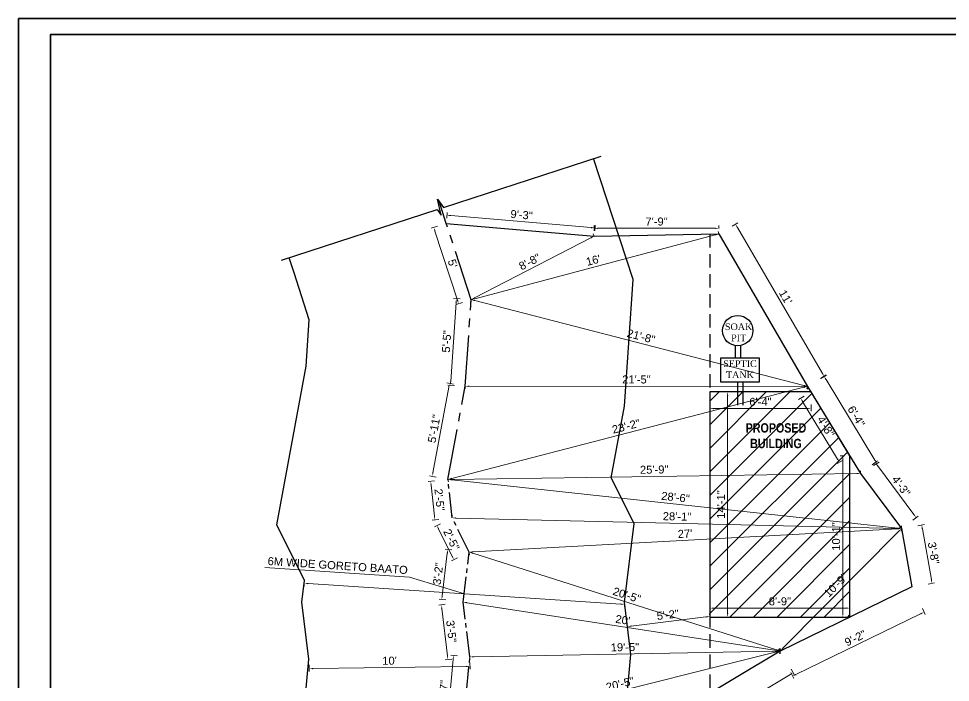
# Model space of a CAD drawing. Header units: inches. Extents: x 367408 to 392173, y -57467 to -41521.
# Drawn here: x 387885 to 388583, y -56287 to -55789 of the extents above; entities that cross this region are included whole.
import ezdxf

# ---------------------------------------------------------------- set-up
doc = ezdxf.new("R2010")
doc.units = ezdxf.units.IN
doc.header["$LTSCALE"] = 2
doc.header["$MEASUREMENT"] = 0
doc.header["$PDMODE"] = 34
doc.linetypes.add('CENTER2', pattern=[28.575, 19.05, -3.175, 3.175, -3.175])
doc.linetypes.add('HIDDEN', pattern=[0.375, 0.25, -0.125])
doc.layers.get('0').update_dxf_attribs({"linetype": 'CONTINUOUS'})
doc.layers.get('DEFPOINTS').update_dxf_attribs({"color": 141, "linetype": 'CONTINUOUS'})
for name, color, linetype, lineweight in [('door', 20, 'CONTINUOUS', 35), ('steps', 253, 'CONTINUOUS', 20), ('WALL - A', 1, 'CONTINUOUS', 40)]:
    doc.layers.add(name, color=color, linetype=linetype, lineweight=lineweight)
doc.layers.add('Normal Wall', color=7, linetype='CONTINUOUS', lineweight=35, true_color=0xffaf89)
doc.styles.add('Lettring Text', font='arial.ttf')
doc.styles.get("Standard").update_dxf_attribs({"font": 'ARIALN.TTF'})
doc.dimstyles.new('Copy of Standard', dxfattribs={"dimtxt": 6, "dimasz": 2.875, "dimexe": 2, "dimexo": 4, "dimgap": 2, "dimtad": 1, "dimdec": 0, "dimrnd": 1, "dimzin": 0, "dimdsep": 46, "dimlunit": 4, "dimtxsty": 'Lettring Text', "dimcen": 0.1, "dimclrd": 7, "dimclre": 7, "dimclrt": 7, "dimazin": 0, "dimtfac": 0.645, "dimtdec": 0, "dimtmove": 1, "dimatfit": 0, "dimfxl": 3, "dimfxlon": 1, "dimtfillclr": 256, "dimtolj": 1, "dimtzin": 0, "dimlwd": -1, "dimlwe": -1, "dimarcsym": 2})

# ---------------------------------------------------------------- blocks, each defined once
blk = doc.blocks.new('*D737')
at = {"layer": 'DEFPOINTS', "color": 0, "ltscale": 0.5, "transparency": 16777216}
for p in [(388205.13, -55942.78), (388316.55, -55946.19), (388316.02, -55952.31)]:
    blk.add_point(p, dxfattribs=at)
at = {"layer": 'steps', "color": 7, "ltscale": 0.5, "transparency": 16777216}
for p, q in [((388205.47, -55938.79), (388205.83, -55934.66)), ((388208.52, -55936.9), (388313.68, -55945.94)), ((388316.36, -55948.33), (388316.72, -55944.2))]:
    blk.add_line(p, q, dxfattribs=at)
for points in [[(388208.56, -55936.42), (388208.48, -55937.38), (388205.65, -55936.65)], [(388313.72, -55945.47), (388313.64, -55946.42), (388316.55, -55946.19)]]:
    blk.add_solid(points, dxfattribs=at)
at = {"layer": 'steps', "color": 7, "ltscale": 0.5, "transparency": 16777216, "insert": (388261.54, -55936.37), "char_height": 6, "attachment_point": 5, "rotation": 355.08369, "style": 'Lettring Text'}
blk.add_mtext('\\A1;9\'-3"', dxfattribs=at)
blk = doc.blocks.new('*D738')
at = {"layer": 'DEFPOINTS', "color": 0, "ltscale": 0.5, "transparency": 16777216}
for p in [(388409.34, -55946.47), (388409.34, -55950.71), (388316.02, -55952.31)]:
    blk.add_point(p, dxfattribs=at)
at = {"layer": 'steps', "color": 7, "ltscale": 0.5, "transparency": 16777216}
for p, q in [((388316.02, -55948.31), (388316.02, -55944.47)), ((388318.9, -55946.47), (388406.46, -55946.47)), ((388409.34, -55946.71), (388409.34, -55944.47))]:
    blk.add_line(p, q, dxfattribs=at)
for points in [[(388318.9, -55945.99), (388318.9, -55946.95), (388316.02, -55946.47)], [(388406.46, -55945.99), (388406.46, -55946.95), (388409.34, -55946.47)]]:
    blk.add_solid(points, dxfattribs=at)
at = {"layer": 'steps', "color": 7, "ltscale": 0.5, "transparency": 16777216, "insert": (388362.68, -55941.41), "char_height": 6, "attachment_point": 5, "style": 'Lettring Text'}
blk.add_mtext('\\A1;7\'-9"', dxfattribs=at)
blk = doc.blocks.new('*D739')
at = {"layer": 'DEFPOINTS', "color": 0, "ltscale": 0.5, "transparency": 16777216}
for p in [(388409.34, -55950.71), (388488.37, -56057.65), (388475.87, -56064.93)]:
    blk.add_point(p, dxfattribs=at)
at = {"layer": 'steps', "color": 7, "ltscale": 0.5, "transparency": 16777216}
for p, q in [((388419.24, -55944.94), (388423.56, -55942.42)), ((388423.28, -55945.91), (388486.92, -56055.17)), ((388485.77, -56059.16), (388490.09, -56056.65))]:
    blk.add_line(p, q, dxfattribs=at)
for points in [[(388423.69, -55945.67), (388422.87, -55946.15), (388421.83, -55943.43)], [(388487.33, -56054.93), (388486.51, -56055.41), (388488.37, -56057.65)]]:
    blk.add_solid(points, dxfattribs=at)
at = {"layer": 'steps', "color": 7, "ltscale": 0.5, "transparency": 16777216, "insert": (388459.43, -55998.02), "char_height": 6, "attachment_point": 5, "rotation": 300.21914, "style": 'Lettring Text'}
blk.add_mtext("\\A1;11'", dxfattribs=at)
blk = doc.blocks.new('*D740')
at = {"layer": 'DEFPOINTS', "color": 0, "ltscale": 0.5, "transparency": 16777216}
for p in [(388475.87, -56064.93), (388527.87, -56122.7), (388515.56, -56130.19)]:
    blk.add_point(p, dxfattribs=at)
at = {"layer": 'steps', "color": 7, "ltscale": 0.5, "transparency": 16777216}
for p, q in [((388485.61, -56059.01), (388489.89, -56056.41)), ((388489.67, -56059.9), (388526.37, -56120.24)), ((388525.3, -56124.26), (388529.57, -56121.66))]:
    blk.add_line(p, q, dxfattribs=at)
for points in [[(388490.08, -56059.65), (388489.26, -56060.15), (388488.18, -56057.45)], [(388526.78, -56119.99), (388525.96, -56120.49), (388527.87, -56122.7)]]:
    blk.add_solid(points, dxfattribs=at)
at = {"layer": 'steps', "color": 7, "ltscale": 0.5, "transparency": 16777216, "insert": (388512.35, -56087.44), "char_height": 6, "attachment_point": 5, "rotation": 301.30939, "style": 'Lettring Text'}
blk.add_mtext('\\A1;6\'-4"', dxfattribs=at)
blk = doc.blocks.new('*D741')
at = {"layer": 'DEFPOINTS', "color": 0, "ltscale": 0.5, "transparency": 16777216}
for p in [(388515.56, -56130.19), (388557.23, -56163.39), (388546.22, -56171.56)]:
    blk.add_point(p, dxfattribs=at)
at = {"layer": 'steps', "color": 7, "ltscale": 0.5, "transparency": 16777216}
for p, q in [((388524.16, -56123.81), (388528.18, -56120.83)), ((388528.28, -56124.33), (388555.52, -56161.08)), ((388554.82, -56165.18), (388558.84, -56162.2))]:
    blk.add_line(p, q, dxfattribs=at)
for points in [[(388528.67, -56124.05), (388527.9, -56124.62), (388526.57, -56122.02)], [(388555.91, -56160.8), (388555.14, -56161.37), (388557.23, -56163.39)]]:
    blk.add_solid(points, dxfattribs=at)
at = {"layer": 'steps', "color": 7, "ltscale": 0.5, "transparency": 16777216, "insert": (388545.97, -56139.69), "char_height": 6, "attachment_point": 5, "rotation": 306.54442, "style": 'Lettring Text'}
blk.add_mtext('\\A1;4\'-3"', dxfattribs=at)
blk = doc.blocks.new('*D742')
at = {"layer": 'DEFPOINTS', "color": 0, "ltscale": 0.5, "transparency": 16777216}
for p in [(388546.22, -56171.56), (388553.94, -56215.3), (388569.1, -56212.63)]:
    blk.add_point(p, dxfattribs=at)
at = {"layer": 'steps', "color": 7, "ltscale": 0.5, "transparency": 16777216}
for p, q in [((388558.42, -56169.4), (388563.35, -56168.53)), ((388561.88, -56171.71), (388568.6, -56209.79)), ((388566.14, -56213.15), (388571.07, -56212.28))]:
    blk.add_line(p, q, dxfattribs=at)
for points in [[(388562.35, -56171.63), (388561.4, -56171.79), (388561.38, -56168.88)], [(388569.07, -56209.71), (388568.13, -56209.88), (388569.1, -56212.63)]]:
    blk.add_solid(points, dxfattribs=at)
at = {"layer": 'steps', "color": 7, "ltscale": 0.5, "transparency": 16777216, "insert": (388570.23, -56189.87), "char_height": 6, "attachment_point": 5, "rotation": 280.01239, "style": 'Lettring Text'}
blk.add_mtext('\\A1;3\'-8"', dxfattribs=at)
blk = doc.blocks.new('*D743')
at = {"layer": 'DEFPOINTS', "color": 0, "ltscale": 0.5, "transparency": 16777216}
for p in [(388553.94, -56215.3), (388455.38, -56263.36), (388464.59, -56282.25)]:
    blk.add_point(p, dxfattribs=at)
at = {"layer": 'steps', "color": 7, "ltscale": 0.5, "transparency": 16777216}
for p, q in [((388560.57, -56235.45), (388467.17, -56280.99)), ((388561.84, -56231.49), (388564.03, -56235.99)), ((388463.28, -56279.55), (388465.47, -56284.04))]:
    blk.add_line(p, q, dxfattribs=at)
for points in [[(388560.36, -56235.02), (388560.78, -56235.88), (388563.15, -56234.19)], [(388466.96, -56280.56), (388467.38, -56281.42), (388464.59, -56282.25)]]:
    blk.add_solid(points, dxfattribs=at)
at = {"layer": 'steps', "color": 7, "ltscale": 0.5, "transparency": 16777216, "insert": (388511.65, -56253.67), "char_height": 6, "attachment_point": 5, "rotation": 25.99193, "style": 'Lettring Text'}
blk.add_mtext('\\A1;9\'-2"', dxfattribs=at)
blk = doc.blocks.new('*D744')
at = {"layer": 'DEFPOINTS', "color": 0, "ltscale": 0.5, "transparency": 16777216}
for p in [(388455.38, -56263.36), (388371.4, -56313.54), (388381.12, -56329.8)]:
    blk.add_point(p, dxfattribs=at)
at = {"layer": 'steps', "color": 7, "ltscale": 0.5, "transparency": 16777216}
for p, q in [((388463.56, -56277.04), (388466.12, -56281.33)), ((388462.63, -56281.09), (388383.59, -56328.32)), ((388379.58, -56327.22), (388382.15, -56331.51))]:
    blk.add_line(p, q, dxfattribs=at)
for points in [[(388462.38, -56280.68), (388462.87, -56281.5), (388465.1, -56279.62)], [(388383.34, -56327.91), (388383.83, -56328.73), (388381.12, -56329.8)]]:
    blk.add_solid(points, dxfattribs=at)
at = {"layer": 'steps', "color": 7, "ltscale": 0.5, "transparency": 16777216, "insert": (388420.51, -56300.36), "char_height": 6, "attachment_point": 5, "rotation": 30.86167, "style": 'Lettring Text'}
blk.add_mtext('\\A1;8\'-2"', dxfattribs=at)
blk = doc.blocks.new('*D747')
at = {"layer": 'DEFPOINTS', "color": 0, "ltscale": 0.5, "transparency": 16777216}
for p in [(388210.54, -56266.59), (388222.8, -56267.72), (388217.74, -56322.52)]:
    blk.add_point(p, dxfattribs=at)
at = {"layer": 'steps', "color": 7, "ltscale": 0.5, "transparency": 16777216}
for p, q in [((388205.73, -56318.53), (388210.27, -56269.45)), ((388213.52, -56266.87), (388208.54, -56266.41)), ((388208.46, -56321.67), (388203.48, -56321.2))]:
    blk.add_line(p, q, dxfattribs=at)
for points in [[(388209.79, -56269.41), (388210.75, -56269.5), (388210.54, -56266.59)], [(388205.26, -56318.48), (388206.21, -56318.57), (388205.47, -56321.39)]]:
    blk.add_solid(points, dxfattribs=at)
at = {"layer": 'steps', "color": 7, "ltscale": 0.5, "transparency": 16777216, "insert": (388203.02, -56293.53), "char_height": 6, "attachment_point": 5, "rotation": 84.71805, "style": 'Lettring Text'}
blk.add_mtext('\\A1;4\'-7"', dxfattribs=at)
blk = doc.blocks.new('*D748')
at = {"layer": 'DEFPOINTS', "color": 0, "ltscale": 0.5, "transparency": 16777216}
for p in [(388201.4, -56228.66), (388217.82, -56226.67), (388222.8, -56267.72)]:
    blk.add_point(p, dxfattribs=at)
at = {"layer": 'steps', "color": 7, "ltscale": 0.5, "transparency": 16777216}
for p, q in [((388204.38, -56228.3), (388199.42, -56228.9)), ((388206.04, -56266.86), (388201.75, -56231.51)), ((388209.37, -56269.36), (388204.41, -56269.96))]:
    blk.add_line(p, q, dxfattribs=at)
for points in [[(388202.23, -56231.46), (388201.28, -56231.57), (388201.4, -56228.66)], [(388206.52, -56266.81), (388205.57, -56266.92), (388206.39, -56269.72)]]:
    blk.add_solid(points, dxfattribs=at)
at = {"layer": 'steps', "color": 7, "ltscale": 0.5, "transparency": 16777216, "insert": (388208.93, -56248.58), "char_height": 6, "attachment_point": 5, "rotation": 276.92535, "style": 'Lettring Text'}
blk.add_mtext('\\A1;3\'-5"', dxfattribs=at)
blk = doc.blocks.new('*D749')
at = {"layer": 'DEFPOINTS', "color": 0, "ltscale": 0.5, "transparency": 16777216}
for p in [(388206.25, -56187.23), (388222.34, -56189.17), (388217.82, -56226.67)]:
    blk.add_point(p, dxfattribs=at)
at = {"layer": 'steps', "color": 7, "ltscale": 0.5, "transparency": 16777216}
for p, q in [((388209.23, -56187.59), (388204.26, -56186.99)), ((388202.07, -56221.87), (388205.9, -56190.08)), ((388204.7, -56225.08), (388199.74, -56224.48))]:
    blk.add_line(p, q, dxfattribs=at)
for points in [[(388205.43, -56190.02), (388206.38, -56190.14), (388206.25, -56187.23)], [(388201.59, -56221.81), (388202.54, -56221.93), (388201.72, -56224.72)]]:
    blk.add_solid(points, dxfattribs=at)
at = {"layer": 'steps', "color": 7, "ltscale": 0.5, "transparency": 16777216, "insert": (388198.96, -56205.37), "char_height": 6, "attachment_point": 5, "rotation": 83.11748, "style": 'Lettring Text'}
blk.add_mtext('\\A1;3\'-2"', dxfattribs=at)
blk = doc.blocks.new('*D750')
at = {"layer": 'DEFPOINTS', "color": 0, "ltscale": 0.5, "transparency": 16777216}
for p in [(388209.56, -56163.56), (388198.07, -56169.3), (388222.34, -56189.17)]:
    blk.add_point(p, dxfattribs=at)
at = {"layer": 'steps', "color": 7, "ltscale": 0.5, "transparency": 16777216}
for p, q in [((388200.75, -56167.96), (388196.28, -56170.19)), ((388209.57, -56192.33), (388199.35, -56171.87)), ((388213.53, -56193.57), (388209.06, -56195.8))]:
    blk.add_line(p, q, dxfattribs=at)
for points in [[(388199.78, -56171.66), (388198.92, -56172.09), (388198.07, -56169.3)], [(388209.99, -56192.12), (388209.14, -56192.55), (388210.85, -56194.91)]]:
    blk.add_solid(points, dxfattribs=at)
at = {"layer": 'steps', "color": 7, "ltscale": 0.5, "transparency": 16777216, "insert": (388208.99, -56179.84), "char_height": 6, "attachment_point": 5, "rotation": 296.5303, "style": 'Lettring Text'}
blk.add_mtext('\\A1;2\'-5"', dxfattribs=at)
blk = doc.blocks.new('*D751')
at = {"layer": 'DEFPOINTS', "color": 0, "ltscale": 0.5, "transparency": 16777216}
for p in [(388193.43, -56136.09), (388206.39, -56134.67), (388209.56, -56163.56)]:
    blk.add_point(p, dxfattribs=at)
at = {"layer": 'steps', "color": 7, "ltscale": 0.5, "transparency": 16777216}
for p, q in [((388196.41, -56135.77), (388191.44, -56136.31)), ((388196.28, -56162.12), (388193.74, -56138.95)), ((388199.57, -56164.66), (388194.6, -56165.2))]:
    blk.add_line(p, q, dxfattribs=at)
for points in [[(388194.22, -56138.9), (388193.27, -56139), (388193.43, -56136.09)], [(388196.76, -56162.07), (388195.8, -56162.18), (388196.59, -56164.98)]]:
    blk.add_solid(points, dxfattribs=at)
at = {"layer": 'steps', "color": 7, "ltscale": 0.5, "transparency": 16777216, "insert": (388200.04, -56149.99), "char_height": 6, "attachment_point": 5, "rotation": 276.24963, "style": 'Lettring Text'}
blk.add_mtext('\\A1;2\'-5"', dxfattribs=at)
blk = doc.blocks.new('*D752')
at = {"layer": 'DEFPOINTS', "color": 0, "ltscale": 0.5, "transparency": 16777216}
for p in [(388207.49, -56062.65), (388219.32, -56064.84), (388206.39, -56134.67)]:
    blk.add_point(p, dxfattribs=at)
at = {"layer": 'steps', "color": 7, "ltscale": 0.5, "transparency": 16777216}
for p, q in [((388210.44, -56063.2), (388205.52, -56062.29)), ((388195.08, -56129.66), (388206.97, -56065.48)), ((388197.51, -56133.03), (388192.59, -56132.12))]:
    blk.add_line(p, q, dxfattribs=at)
for points in [[(388206.5, -56065.39), (388207.44, -56065.57), (388207.49, -56062.65)], [(388194.61, -56129.57), (388195.56, -56129.74), (388194.56, -56132.48)]]:
    blk.add_solid(points, dxfattribs=at)
at = {"layer": 'steps', "color": 7, "ltscale": 0.5, "transparency": 16777216, "insert": (388196.05, -56096.65), "char_height": 6, "attachment_point": 5, "rotation": 79.51136, "style": 'Lettring Text'}
blk.add_mtext('\\A1;5\'-11"', dxfattribs=at)
blk = doc.blocks.new('*D753')
at = {"layer": 'DEFPOINTS', "color": 0, "ltscale": 0.5, "transparency": 16777216}
for p in [(388212.65, -55999.19), (388223.75, -55999.95), (388219.32, -56064.84)]:
    blk.add_point(p, dxfattribs=at)
at = {"layer": 'steps', "color": 7, "ltscale": 0.5, "transparency": 16777216}
for p, q in [((388215.64, -55999.39), (388210.65, -55999.05)), ((388208.41, -56061.22), (388212.45, -56002.06)), ((388211.21, -56064.29), (388206.22, -56063.95))]:
    blk.add_line(p, q, dxfattribs=at)
for points in [[(388211.97, -56002.02), (388212.93, -56002.09), (388212.65, -55999.19)], [(388207.93, -56061.18), (388208.89, -56061.25), (388208.21, -56064.08)]]:
    blk.add_solid(points, dxfattribs=at)
at = {"layer": 'steps', "color": 7, "ltscale": 0.5, "transparency": 16777216, "insert": (388205.39, -56031.29), "char_height": 6, "attachment_point": 5, "rotation": 86.0932, "style": 'Lettring Text'}
blk.add_mtext('\\A1;5\'-5"', dxfattribs=at)
blk = doc.blocks.new('*D754')
at = {"layer": 'DEFPOINTS', "color": 0, "ltscale": 0.5, "transparency": 16777216}
for p in [(388205.13, -55942.78), (388195.75, -55945.83), (388223.75, -55999.95)]:
    blk.add_point(p, dxfattribs=at)
at = {"layer": 'steps', "color": 7, "ltscale": 0.5, "transparency": 16777216}
for p, q in [((388198.61, -55944.9), (388193.85, -55946.45)), ((388213.49, -56000.27), (388196.64, -55948.56)), ((388217.23, -56002.07), (388212.48, -56003.62))]:
    blk.add_line(p, q, dxfattribs=at)
for points in [[(388197.1, -55948.42), (388196.19, -55948.71), (388195.75, -55945.83)], [(388213.94, -56000.12), (388213.03, -56000.42), (388214.38, -56003)]]:
    blk.add_solid(points, dxfattribs=at)
at = {"layer": 'steps', "color": 7, "ltscale": 0.5, "transparency": 16777216, "insert": (388209.87, -55972.85), "char_height": 6, "attachment_point": 5, "rotation": 288.04507, "style": 'Lettring Text'}
blk.add_mtext("\\A1;5'", dxfattribs=at)
blk = doc.blocks.new('*D755')
at = {"layer": 'DEFPOINTS', "color": 0, "ltscale": 0.5, "transparency": 16777216}
for p in [(388316.02, -55952.31), (388316.02, -55952.31), (388223.75, -55999.95)]:
    blk.add_point(p, dxfattribs=at)
at = {"layer": 'steps', "color": 7, "ltscale": 0.5, "transparency": 16777216}
for p, q in [((388316.02, -55952.31), (388315.1, -55950.54)), ((388226.31, -55998.63), (388313.47, -55953.63)), ((388223.75, -55999.95), (388222.84, -55998.17))]:
    blk.add_line(p, q, dxfattribs=at)
for points in [[(388313.25, -55953.21), (388313.69, -55954.06), (388316.02, -55952.31)], [(388226.09, -55998.2), (388226.53, -55999.05), (388223.75, -55999.95)]]:
    blk.add_solid(points, dxfattribs=at)
at = {"layer": 'steps', "color": 7, "ltscale": 0.5, "transparency": 16777216, "insert": (388267.56, -55971.63), "char_height": 6, "attachment_point": 5, "rotation": 27.30461, "style": 'Lettring Text'}
blk.add_mtext('\\A1;8\'-8"', dxfattribs=at)
blk = doc.blocks.new('*D756')
at = {"layer": 'DEFPOINTS', "color": 0, "ltscale": 0.5, "transparency": 16777216}
for p in [(388409.34, -55950.71), (388409.34, -55950.71), (388223.75, -55999.95)]:
    blk.add_point(p, dxfattribs=at)
at = {"layer": 'steps', "color": 7, "ltscale": 0.5, "transparency": 16777216}
for p, q in [((388409.34, -55950.71), (388408.82, -55948.77)), ((388226.53, -55999.21), (388406.56, -55951.44)), ((388223.75, -55999.95), (388223.24, -55998.01))]:
    blk.add_line(p, q, dxfattribs=at)
for points in [[(388406.43, -55950.98), (388406.68, -55951.91), (388409.34, -55950.71)], [(388226.41, -55998.75), (388226.65, -55999.67), (388223.75, -55999.95)]]:
    blk.add_solid(points, dxfattribs=at)
at = {"layer": 'steps', "color": 7, "ltscale": 0.5, "transparency": 16777216, "insert": (388315.25, -55970.43), "char_height": 6, "attachment_point": 5, "rotation": 14.86005, "style": 'Lettring Text'}
blk.add_mtext("\\A1;16'", dxfattribs=at)
blk = doc.blocks.new('*D757')
at = {"layer": 'DEFPOINTS', "color": 0, "ltscale": 0.5, "transparency": 16777216}
for p in [(388223.75, -55999.95), (388475.87, -56064.93), (388475.87, -56064.93)]:
    blk.add_point(p, dxfattribs=at)
at = {"layer": 'steps', "color": 7, "ltscale": 0.5, "transparency": 16777216}
for p, q in [((388223.75, -55999.95), (388223.25, -56001.88)), ((388226.54, -56000.66), (388473.09, -56064.22)), ((388475.87, -56064.93), (388475.37, -56066.87))]:
    blk.add_line(p, q, dxfattribs=at)
for points in [[(388226.66, -56000.2), (388226.42, -56001.13), (388223.75, -55999.95)], [(388473.2, -56063.75), (388472.97, -56064.68), (388475.87, -56064.93)]]:
    blk.add_solid(points, dxfattribs=at)
at = {"layer": 'steps', "color": 7, "ltscale": 0.5, "transparency": 16777216, "insert": (388351.08, -56027.54), "char_height": 6, "attachment_point": 5, "rotation": 345.54569, "style": 'Lettring Text'}
blk.add_mtext('\\A1;21\'-8"', dxfattribs=at)
blk = doc.blocks.new('*D758')
at = {"layer": 'DEFPOINTS', "color": 0, "ltscale": 0.5, "transparency": 16777216}
for p in [(388219.32, -56064.84), (388219.32, -56064.84), (388475.87, -56064.93)]:
    blk.add_point(p, dxfattribs=at)
at = {"layer": 'steps', "color": 7, "ltscale": 0.5, "transparency": 16777216}
for p, q in [((388219.32, -56064.84), (388219.32, -56066.84)), ((388472.99, -56064.93), (388222.2, -56064.84)), ((388475.87, -56064.93), (388475.87, -56066.93))]:
    blk.add_line(p, q, dxfattribs=at)
for points in [[(388222.2, -56064.36), (388222.2, -56065.32), (388219.32, -56064.84)], [(388472.99, -56064.45), (388472.99, -56065.41), (388475.87, -56064.93)]]:
    blk.add_solid(points, dxfattribs=at)
at = {"layer": 'steps', "color": 7, "ltscale": 0.5, "transparency": 16777216, "insert": (388347.6, -56059.82), "char_height": 6, "attachment_point": 5, "rotation": 359.97955, "style": 'Lettring Text'}
blk.add_mtext('\\A1;21\'-5"', dxfattribs=at)
blk = doc.blocks.new('*D759')
at = {"layer": 'DEFPOINTS', "color": 0, "ltscale": 0.5, "transparency": 16777216}
for p in [(388475.87, -56064.93), (388475.87, -56064.93), (388206.39, -56134.67)]:
    blk.add_point(p, dxfattribs=at)
at = {"layer": 'steps', "color": 7, "ltscale": 0.5, "transparency": 16777216}
for p, q in [((388209.18, -56133.95), (388473.09, -56065.65)), ((388475.87, -56064.93), (388476.37, -56066.87)), ((388206.39, -56134.67), (388206.89, -56136.61))]:
    blk.add_line(p, q, dxfattribs=at)
for points in [[(388472.97, -56065.19), (388473.21, -56066.12), (388475.87, -56064.93)], [(388209.06, -56133.49), (388209.3, -56134.42), (388206.39, -56134.67)]]:
    blk.add_solid(points, dxfattribs=at)
at = {"layer": 'steps', "color": 7, "ltscale": 0.5, "transparency": 16777216, "insert": (388339.86, -56094.9), "char_height": 6, "attachment_point": 5, "rotation": 14.50968, "style": 'Lettring Text'}
blk.add_mtext('\\A1;23\'-2"', dxfattribs=at)
blk = doc.blocks.new('*D760')
at = {"layer": 'DEFPOINTS', "color": 0, "ltscale": 0.5, "transparency": 16777216}
for p in [(388515.56, -56130.19), (388206.39, -56134.67), (388206.39, -56134.67)]:
    blk.add_point(p, dxfattribs=at)
at = {"layer": 'steps', "color": 7, "ltscale": 0.5, "transparency": 16777216}
for p, q in [((388206.39, -56134.67), (388206.36, -56132.67)), ((388512.68, -56130.23), (388209.27, -56134.63)), ((388515.56, -56130.19), (388515.53, -56128.19))]:
    blk.add_line(p, q, dxfattribs=at)
for points in [[(388512.68, -56129.75), (388512.69, -56130.71), (388515.56, -56130.19)], [(388209.26, -56134.15), (388209.27, -56135.11), (388206.39, -56134.67)]]:
    blk.add_solid(points, dxfattribs=at)
at = {"layer": 'steps', "color": 7, "ltscale": 0.5, "transparency": 16777216, "insert": (388360.9, -56127.37), "char_height": 6, "attachment_point": 5, "rotation": 0.83177, "style": 'Lettring Text'}
blk.add_mtext('\\A1;25\'-9"', dxfattribs=at)
blk = doc.blocks.new('*D761')
at = {"layer": 'DEFPOINTS', "color": 0, "ltscale": 0.5, "transparency": 16777216}
for p in [(388206.39, -56134.67), (388206.39, -56134.67), (388546.22, -56171.56)]:
    blk.add_point(p, dxfattribs=at)
at = {"layer": 'steps', "color": 7, "ltscale": 0.5, "transparency": 16777216}
for p, q in [((388206.39, -56134.67), (388206.61, -56132.69)), ((388543.36, -56171.25), (388209.25, -56134.98)), ((388546.22, -56171.56), (388546, -56173.54))]:
    blk.add_line(p, q, dxfattribs=at)
for points in [[(388209.3, -56134.51), (388209.2, -56135.46), (388206.39, -56134.67)], [(388543.41, -56170.77), (388543.31, -56171.72), (388546.22, -56171.56)]]:
    blk.add_solid(points, dxfattribs=at)
at = {"layer": 'steps', "color": 7, "ltscale": 0.5, "transparency": 16777216, "insert": (388376.85, -56148.08), "char_height": 6, "attachment_point": 5, "rotation": 353.80589, "style": 'Lettring Text'}
blk.add_mtext('\\A1;28\'-6"', dxfattribs=at)
blk = doc.blocks.new('*D762')
at = {"layer": 'DEFPOINTS', "color": 0, "ltscale": 0.5, "transparency": 16777216}
for p in [(388209.56, -56163.56), (388546.22, -56171.56), (388546.22, -56171.56)]:
    blk.add_point(p, dxfattribs=at)
at = {"layer": 'steps', "color": 7, "ltscale": 0.5, "transparency": 16777216}
for p, q in [((388209.56, -56163.56), (388209.6, -56161.56)), ((388212.43, -56163.63), (388543.34, -56171.49)), ((388546.22, -56171.56), (388546.27, -56169.56))]:
    blk.add_line(p, q, dxfattribs=at)
for points in [[(388212.44, -56163.15), (388212.42, -56164.11), (388209.56, -56163.56)], [(388543.36, -56171.01), (388543.33, -56171.97), (388546.22, -56171.56)]]:
    blk.add_solid(points, dxfattribs=at)
at = {"layer": 'steps', "color": 7, "ltscale": 0.5, "transparency": 16777216, "insert": (388378.01, -56162.5), "char_height": 6, "attachment_point": 5, "rotation": 358.63986, "style": 'Lettring Text'}
blk.add_mtext('\\A1;28\'-1"', dxfattribs=at)
blk = doc.blocks.new('*D763')
at = {"layer": 'DEFPOINTS', "color": 0, "ltscale": 0.5, "transparency": 16777216}
for p in [(388546.22, -56171.56), (388222.34, -56189.17), (388222.34, -56189.17)]:
    blk.add_point(p, dxfattribs=at)
at = {"layer": 'steps', "color": 7, "ltscale": 0.5, "transparency": 16777216}
for p, q in [((388543.35, -56171.71), (388225.21, -56189.01)), ((388546.22, -56171.56), (388546.33, -56173.55)), ((388222.34, -56189.17), (388222.45, -56191.17))]:
    blk.add_line(p, q, dxfattribs=at)
for points in [[(388543.32, -56171.23), (388543.37, -56172.19), (388546.22, -56171.56)], [(388225.19, -56188.54), (388225.24, -56189.49), (388222.34, -56189.17)]]:
    blk.add_solid(points, dxfattribs=at)
at = {"layer": 'steps', "color": 7, "ltscale": 0.5, "transparency": 16777216, "insert": (388384.01, -56175.36), "char_height": 6, "attachment_point": 5, "rotation": 3.11309, "style": 'Lettring Text'}
blk.add_mtext("\\A1;27'", dxfattribs=at)
blk = doc.blocks.new('*D764')
at = {"layer": 'DEFPOINTS', "color": 0, "ltscale": 0.5, "transparency": 16777216}
for p in [(388222.34, -56189.17), (388222.34, -56189.17), (388455.38, -56263.36)]:
    blk.add_point(p, dxfattribs=at)
at = {"layer": 'steps', "color": 7, "ltscale": 0.5, "transparency": 16777216}
for p, q in [((388222.34, -56189.17), (388221.73, -56191.08)), ((388452.64, -56262.48), (388225.08, -56190.04)), ((388455.38, -56263.36), (388454.77, -56265.26))]:
    blk.add_line(p, q, dxfattribs=at)
for points in [[(388225.23, -56189.59), (388224.94, -56190.5), (388222.34, -56189.17)], [(388452.79, -56262.03), (388452.5, -56262.94), (388455.38, -56263.36)]]:
    blk.add_solid(points, dxfattribs=at)
at = {"layer": 'steps', "color": 7, "ltscale": 0.5, "transparency": 16777216, "insert": (388340.4, -56221.44), "char_height": 6, "attachment_point": 5, "rotation": 342.34156, "style": 'Lettring Text'}
blk.add_mtext('\\A1;20\'-5"', dxfattribs=at)
blk = doc.blocks.new('*D765')
at = {"layer": 'DEFPOINTS', "color": 0, "ltscale": 0.5, "transparency": 16777216}
for p in [(388217.82, -56226.67), (388455.38, -56263.36), (388455.38, -56263.36)]:
    blk.add_point(p, dxfattribs=at)
at = {"layer": 'steps', "color": 7, "ltscale": 0.5, "transparency": 16777216}
for p, q in [((388217.82, -56226.67), (388218.12, -56224.69)), ((388220.66, -56227.1), (388452.54, -56262.92)), ((388455.38, -56263.36), (388455.69, -56261.38))]:
    blk.add_line(p, q, dxfattribs=at)
for points in [[(388220.73, -56226.63), (388220.58, -56227.58), (388217.82, -56226.67)], [(388452.61, -56262.44), (388452.47, -56263.39), (388455.38, -56263.36)]]:
    blk.add_solid(points, dxfattribs=at)
at = {"layer": 'steps', "color": 7, "ltscale": 0.5, "transparency": 16777216, "insert": (388337.37, -56240.01), "char_height": 6, "attachment_point": 5, "rotation": 351.22033, "style": 'Lettring Text'}
blk.add_mtext("\\A1;20'", dxfattribs=at)
blk = doc.blocks.new('*D766')
at = {"layer": 'DEFPOINTS', "color": 0, "ltscale": 0.5, "transparency": 16777216}
for p in [(388455.38, -56263.36), (388222.8, -56267.72), (388222.8, -56267.72)]:
    blk.add_point(p, dxfattribs=at)
at = {"layer": 'steps', "color": 7, "ltscale": 0.5, "transparency": 16777216}
for p, q in [((388452.51, -56263.41), (388225.68, -56267.67)), ((388455.38, -56263.36), (388455.42, -56265.36)), ((388222.8, -56267.72), (388222.84, -56269.72))]:
    blk.add_line(p, q, dxfattribs=at)
for points in [[(388452.5, -56262.93), (388452.51, -56263.89), (388455.38, -56263.36)], [(388225.67, -56267.19), (388225.69, -56268.15), (388222.8, -56267.72)]]:
    blk.add_solid(points, dxfattribs=at)
at = {"layer": 'steps', "color": 7, "ltscale": 0.5, "transparency": 16777216, "insert": (388339, -56260.48), "char_height": 6, "attachment_point": 5, "rotation": 1.07601, "style": 'Lettring Text'}
blk.add_mtext('\\A1;19\'-5"', dxfattribs=at)
blk = doc.blocks.new('*D767')
at = {"layer": 'DEFPOINTS', "color": 0, "ltscale": 0.5, "transparency": 16777216}
for p in [(388455.38, -56263.36), (388455.38, -56263.36), (388217.74, -56322.52)]:
    blk.add_point(p, dxfattribs=at)
at = {"layer": 'steps', "color": 7, "ltscale": 0.5, "transparency": 16777216}
for p, q in [((388220.53, -56321.83), (388452.59, -56264.05)), ((388455.38, -56263.36), (388454.9, -56261.42)), ((388217.74, -56322.52), (388217.25, -56320.58))]:
    blk.add_line(p, q, dxfattribs=at)
for points in [[(388452.47, -56263.59), (388452.71, -56264.52), (388455.38, -56263.36)], [(388220.41, -56321.36), (388220.64, -56322.29), (388217.74, -56322.52)]]:
    blk.add_solid(points, dxfattribs=at)
at = {"layer": 'steps', "color": 7, "ltscale": 0.5, "transparency": 16777216, "insert": (388335.33, -56288.03), "char_height": 6, "attachment_point": 5, "rotation": 13.98089, "style": 'Lettring Text'}
blk.add_mtext('\\A1;20\'-5"', dxfattribs=at)
blk = doc.blocks.new('*D772')
at = {"layer": 'DEFPOINTS', "color": 0, "ltscale": 0.5, "transparency": 16777216}
for p in [(388546.22, -56171.56), (388546.22, -56171.56), (388455.38, -56263.36)]:
    blk.add_point(p, dxfattribs=at)
at = {"layer": 'steps', "color": 7, "ltscale": 0.5, "transparency": 16777216}
for p, q in [((388457.4, -56261.31), (388544.2, -56173.6)), ((388546.22, -56171.56), (388544.8, -56170.15)), ((388455.38, -56263.36), (388453.96, -56261.95))]:
    blk.add_line(p, q, dxfattribs=at)
for points in [[(388543.86, -56173.26), (388544.54, -56173.94), (388546.22, -56171.56)], [(388457.06, -56260.98), (388457.74, -56261.65), (388455.38, -56263.36)]]:
    blk.add_solid(points, dxfattribs=at)
at = {"layer": 'steps', "color": 7, "ltscale": 0.5, "transparency": 16777216, "insert": (388497.2, -56213.89), "char_height": 6, "attachment_point": 5, "rotation": 45.30163, "style": 'Lettring Text'}
blk.add_mtext('\\A1;10\'-9"', dxfattribs=at)
blk = doc.blocks.new('*D773')
at = {"layer": 'DEFPOINTS', "color": 0, "ltscale": 0.5, "transparency": 16777216}
for p in [(388402.61, -56069.13), (388402.61, -56237.89), (388415.95, -56237.89)]:
    blk.add_point(p, dxfattribs=at)
at = {"layer": 'steps', "color": 7, "ltscale": 0.5, "transparency": 16777216}
for p, q in [((388412.95, -56069.13), (388417.95, -56069.13)), ((388415.95, -56072), (388415.95, -56235.01)), ((388412.95, -56237.89), (388417.95, -56237.89))]:
    blk.add_line(p, q, dxfattribs=at)
for points in [[(388415.47, -56072), (388416.43, -56072), (388415.95, -56069.13)], [(388415.47, -56235.01), (388416.43, -56235.01), (388415.95, -56237.89)]]:
    blk.add_solid(points, dxfattribs=at)
at = {"layer": 'steps', "color": 7, "ltscale": 0.5, "transparency": 16777216, "insert": (388410.94, -56153.51), "char_height": 6, "attachment_point": 5, "rotation": 90, "style": 'Lettring Text'}
blk.add_mtext('\\A1;14\'-1"', dxfattribs=at)
blk = doc.blocks.new('*D774')
at = {"layer": 'DEFPOINTS', "color": 0, "ltscale": 0.5, "transparency": 16777216}
for p in [(388402.61, -56069.13), (388478.42, -56069.13), (388402.61, -56081.63)]:
    blk.add_point(p, dxfattribs=at)
at = {"layer": 'steps', "color": 7, "ltscale": 0.5, "transparency": 16777216}
for p, q in [((388402.61, -56078.63), (388402.61, -56083.63)), ((388475.54, -56081.63), (388405.49, -56081.63)), ((388478.42, -56078.63), (388478.42, -56083.63))]:
    blk.add_line(p, q, dxfattribs=at)
for points in [[(388405.49, -56081.15), (388405.49, -56082.11), (388402.61, -56081.63)], [(388475.54, -56081.15), (388475.54, -56082.11), (388478.42, -56081.63)]]:
    blk.add_solid(points, dxfattribs=at)
at = {"layer": 'steps', "color": 7, "ltscale": 0.5, "transparency": 16777216, "insert": (388440.52, -56076.57), "char_height": 6, "attachment_point": 5, "style": 'Lettring Text'}
blk.add_mtext('\\A1;6\'-4"', dxfattribs=at)
blk = doc.blocks.new('*D775')
at = {"layer": 'DEFPOINTS', "color": 0, "ltscale": 0.5, "transparency": 16777216}
for p in [(388478.42, -56069.13), (388470.66, -56073.85), (388507.61, -56117.13)]:
    blk.add_point(p, dxfattribs=at)
at = {"layer": 'steps', "color": 7, "ltscale": 0.5, "transparency": 16777216}
for p, q in [((388473.22, -56072.29), (388468.95, -56074.88)), ((388498.36, -56119.39), (388472.15, -56076.3)), ((388502.42, -56120.29), (388498.14, -56122.88))]:
    blk.add_line(p, q, dxfattribs=at)
for points in [[(388472.56, -56076.05), (388471.74, -56076.55), (388470.66, -56073.85)], [(388498.77, -56119.14), (388497.95, -56119.64), (388499.85, -56121.85)]]:
    blk.add_solid(points, dxfattribs=at)
at = {"layer": 'steps', "color": 7, "ltscale": 0.5, "transparency": 16777216, "insert": (388489.58, -56095.21), "char_height": 6, "attachment_point": 5, "rotation": 301.30939, "style": 'Lettring Text'}
blk.add_mtext('\\A1;4\'-8"', dxfattribs=at)
blk = doc.blocks.new('*D776')
at = {"layer": 'DEFPOINTS', "color": 0, "ltscale": 0.5, "transparency": 16777216}
for p in [(388502.31, -56117.13), (388507.61, -56117.13), (388507.61, -56237.89)]:
    blk.add_point(p, dxfattribs=at)
at = {"layer": 'steps', "color": 7, "ltscale": 0.5, "transparency": 16777216}
for p, q in [((388503.61, -56117.13), (388500.31, -56117.13)), ((388502.31, -56235.01), (388502.31, -56120)), ((388503.61, -56237.89), (388500.31, -56237.89))]:
    blk.add_line(p, q, dxfattribs=at)
for points in [[(388501.83, -56120), (388502.79, -56120), (388502.31, -56117.13)], [(388501.83, -56235.01), (388502.79, -56235.01), (388502.31, -56237.89)]]:
    blk.add_solid(points, dxfattribs=at)
at = {"layer": 'steps', "color": 7, "ltscale": 0.5, "transparency": 16777216, "insert": (388497.25, -56177.51), "char_height": 6, "attachment_point": 5, "rotation": 90, "style": 'Lettring Text'}
blk.add_mtext('\\A1;10\'-1"', dxfattribs=at)
blk = doc.blocks.new('*D777')
at = {"layer": 'DEFPOINTS', "color": 0, "ltscale": 0.5, "transparency": 16777216}
for p in [(388507.61, -56231.17), (388402.61, -56237.89), (388507.61, -56237.89)]:
    blk.add_point(p, dxfattribs=at)
at = {"layer": 'steps', "color": 7, "ltscale": 0.5, "transparency": 16777216}
for p, q in [((388402.61, -56233.89), (388402.61, -56229.17)), ((388507.61, -56233.89), (388507.61, -56229.17)), ((388405.49, -56231.17), (388504.74, -56231.17))]:
    blk.add_line(p, q, dxfattribs=at)
for points in [[(388405.49, -56230.69), (388405.49, -56231.65), (388402.61, -56231.17)], [(388504.74, -56230.69), (388504.74, -56231.65), (388507.61, -56231.17)]]:
    blk.add_solid(points, dxfattribs=at)
at = {"layer": 'steps', "color": 7, "ltscale": 0.5, "transparency": 16777216, "insert": (388455.11, -56226.11), "char_height": 6, "attachment_point": 5, "style": 'Lettring Text'}
blk.add_mtext('\\A1;8\'-9"', dxfattribs=at)
blk = doc.blocks.new('*D769')
at = {"layer": 'DEFPOINTS', "color": 0, "ltscale": 0.5, "transparency": 16777216}
for p in [(388402.61, -56237.89), (388340.92, -56244.96), (388340.97, -56245.38)]:
    blk.add_point(p, dxfattribs=at)
at = {"layer": 'steps', "color": 7, "ltscale": 0.5, "transparency": 16777216}
for p, q in [((388402.56, -56237.47), (388402.32, -56235.49)), ((388340.92, -56244.96), (388340.68, -56242.97)), ((388399.71, -56237.82), (388343.77, -56244.61))]:
    blk.add_line(p, q, dxfattribs=at)
for points in [[(388399.65, -56237.34), (388399.77, -56238.29), (388402.56, -56237.47)], [(388343.72, -56244.14), (388343.83, -56245.09), (388340.92, -56244.96)]]:
    blk.add_solid(points, dxfattribs=at)
at = {"layer": 'steps', "color": 7, "ltscale": 0.5, "transparency": 16777216, "insert": (388371.13, -56236.19), "char_height": 6, "attachment_point": 5, "rotation": 6.92535, "style": 'Lettring Text'}
blk.add_mtext('\\A1;5\'-2"', dxfattribs=at)
blk = doc.blocks.new('*D770')
at = {"layer": 'DEFPOINTS', "color": 0, "ltscale": 0.5, "transparency": 16777216}
for p in [(388098.89, -56210.55), (388338.73, -56228.33), (388338.86, -56226.26)]:
    blk.add_point(p, dxfattribs=at)
at = {"layer": 'steps', "color": 7, "ltscale": 0.5, "transparency": 16777216}
for p, q in [((388177.59, -56207.94), (388069.26, -56200.84)), ((388218.74, -56220.47), (388177.59, -56207.94)), ((388098.75, -56212.61), (388098.62, -56214.61)), ((388101.62, -56212.8), (388335.86, -56228.14)), ((388338.73, -56228.33), (388338.59, -56230.33))]:
    blk.add_line(p, q, dxfattribs=at)
for points in [[(388101.65, -56212.32), (388101.59, -56213.28), (388098.75, -56212.61)], [(388335.89, -56227.66), (388335.83, -56228.62), (388338.73, -56228.33)]]:
    blk.add_solid(points, dxfattribs=at)
at = {"layer": 'steps', "color": 7, "ltscale": 0.5, "transparency": 16777216, "insert": (388123.76, -56199.3), "char_height": 6, "attachment_point": 5, "rotation": 356.25292, "style": 'Lettring Text'}
blk.add_mtext('\\A1;6M WIDE GORETO BAATO', dxfattribs=at)
blk = doc.blocks.new('*D771')
at = {"layer": 'DEFPOINTS', "color": 0, "ltscale": 0.5, "transparency": 16777216}
for p in [(388102.33, -56269.46), (388222.8, -56267.72), (388102.43, -56276.57)]:
    blk.add_point(p, dxfattribs=at)
at = {"layer": 'steps', "color": 7, "ltscale": 0.5, "transparency": 16777216}
for p, q in [((388222.86, -56271.83), (388222.93, -56276.83)), ((388102.39, -56273.57), (388102.46, -56278.56)), ((388220.03, -56274.88), (388105.31, -56276.52))]:
    blk.add_line(p, q, dxfattribs=at)
for points in [[(388105.3, -56276.04), (388105.31, -56277), (388102.43, -56276.57)], [(388220.02, -56274.4), (388220.04, -56275.35), (388222.9, -56274.83)]]:
    blk.add_solid(points, dxfattribs=at)
at = {"layer": 'steps', "color": 7, "ltscale": 0.5, "transparency": 16777216, "insert": (388162.6, -56270.64), "char_height": 6, "attachment_point": 5, "rotation": 0.82305, "style": 'Lettring Text'}
blk.add_mtext("\\A1;10'", dxfattribs=at)

msp = doc.modelspace()

# ---------------------------------------------------------------- hatches: boundary and pattern name
at = {"layer": 'door', "ltscale": 0.5}
h = msp.add_hatch(dxfattribs=at)
h.set_pattern_fill('ANSI31', color=256, scale=100)
h.set_pattern_definition([(45, (-2358.395, -16.327), (-8.83883476, 8.83883476), [])])
h.paths.add_polyline_path([(388507.61, -56117.13), (388478.42, -56069.13), (388402.61, -56069.13), (388402.61, -56237.89), (388507.61, -56237.89)])
h.paths.add_polyline_path([(388492.88, -56227.11), (388510.01, -56209.8), (388501.22, -56201.11), (388484.09, -56218.42)], flags=9)
h.paths.add_polyline_path([(388417.22, -56165.94), (388417.22, -56141.59), (388404.85, -56141.59), (388404.85, -56165.94)], flags=24)
h.paths.add_polyline_path([(388430.71, -56082.79), (388450.4, -56082.79), (388450.4, -56070.43), (388430.71, -56070.43)], flags=24)
h.paths.add_polyline_path([(388479.22, -56090.16), (388489.45, -56106.98), (388500.02, -56100.56), (388489.78, -56083.74)], flags=24)
h.paths.add_polyline_path([(388503.47, -56189.94), (388503.47, -56165.59), (388491.11, -56165.59), (388491.11, -56189.94)], flags=24)
h.paths.add_polyline_path([(388445.29, -56232.33), (388464.99, -56232.33), (388464.99, -56219.97), (388445.29, -56219.97)], flags=24)
h.paths.add_polyline_path([(388426.24, -56114.83), (388478.16, -56114.83), (388478.16, -56088.81), (388426.24, -56088.81)], flags=24)

# ---------------------------------------------------------------- linework, layer by layer
at = {"ltscale": 0.5}
for p, q in [((388205.13, -55942.78), (388199.71, -55926.13)), ((388205.13, -55942.78), (388316.02, -55952.31)), ((388316.02, -55952.31), (388409.34, -55950.71)), ((388409.34, -55950.71), (388475.87, -56064.93)), ((388091.03, -55979.95), (388087.31, -55968.54)), ((388421.51, -56034.36), (388421.51, -56043.43)), ((388425.51, -56034.36), (388425.51, -56043.43)), ((388423.22, -56061.91), (388423.22, -56078.95)), ((388427.22, -56061.91), (388427.22, -56078.95)), ((388475.87, -56064.93), (388515.56, -56130.19)), ((388515.56, -56130.19), (388546.22, -56171.56)), ((388546.22, -56171.56), (388553.94, -56215.3)), ((388553.94, -56215.3), (388455.38, -56263.36)), ((388455.38, -56263.36), (388371.4, -56313.54))]:
    msp.add_line(p, q, dxfattribs=at)
at = {"linetype": 'Continuous', "ltscale": 0.5}
msp.add_lwpolyline([(388081.61, -55970.4), (388198.41, -55932.34), (388201.4, -55936.63), (388198.54, -55924.53), (388203.11, -55930.81), (388321.21, -55892.34)], dxfattribs=at)
at = {"ltscale": 0.5}
for points in [[(388335.64, -56350.77), (388343.47, -56265.99), (388338.69, -56226.62), (388345.79, -56167.79), (388328.66, -56133.47), (388338.57, -56079.9), (388345.06, -55984.9), (388315.51, -55894.19)], [(388094.61, -56350.77), (388102.13, -56269.46), (388096.94, -56226.71), (388098.89, -56210.55), (388078.04, -56168.78), (388100.07, -56049.78), (388102.45, -56014.99), (388091.03, -55979.95)]]:
    msp.add_lwpolyline(points, dxfattribs=at)
for points in [[(388410.77, -56043.43), (388439.55, -56043.43), (388439.55, -56061.91), (388410.77, -56061.91)], [(388507.61, -56117.13), (388478.42, -56069.13), (388402.61, -56069.13), (388402.61, -56237.89), (388507.61, -56237.89)]]:
    msp.add_lwpolyline(points, close=True, dxfattribs=at)
msp.add_circle((388423.52, -56023.15), 11.39, dxfattribs=at)
at = {"layer": 'Normal Wall'}
for points in [[(387884.67, -55789.27), (388942.68, -55789.27), (388942.68, -56539.8), (387884.67, -56539.8)], [(387884.67, -55789.27), (388942.68, -55789.27), (388942.68, -56539.8), (387884.67, -56539.8)], [(388930.77, -55801.18), (387908.49, -55801.18), (387908.49, -56527.89), (388930.77, -56527.89)], [(388930.77, -55801.18), (387908.49, -55801.18), (387908.49, -56527.89), (388930.77, -56527.89)]]:
    msp.add_lwpolyline(points, close=True, dxfattribs=at)
at = {"layer": 'WALL - A', "linetype": 'CENTER2', "lineweight": -3}
for p, q in [((388223.75, -55999.95), (388205.13, -55942.78)), ((388219.32, -56064.84), (388223.75, -55999.95)), ((388206.39, -56134.67), (388219.32, -56064.84))]:
    msp.add_line(p, q, dxfattribs=at)
at = {"layer": 'WALL - A', "linetype": 'HIDDEN', "lineweight": -3, "ltscale": 20}
msp.add_line((388402.61, -55950.82), (388402.61, -56294.89), dxfattribs=at)
at = {"layer": 'WALL - A', "linetype": 'CENTER2', "lineweight": -3, "ltscale": 0.5}
for p, q in [((388209.56, -56163.56), (388206.39, -56134.67)), ((388222.34, -56189.17), (388209.56, -56163.56)), ((388217.82, -56226.67), (388222.34, -56189.17)), ((388222.8, -56267.72), (388217.82, -56226.67)), ((388217.74, -56322.52), (388222.8, -56267.72))]:
    msp.add_line(p, q, dxfattribs=at)

# ---------------------------------------------------------------- texts
at = {"layer": 'steps', "color": 7, "ltscale": 0.3, "attachment_point": 2}
for s, insert, char_height, width in [('{\\fTimes New Roman|b0|i0|c0|p18;SOAK PIT}', (388424.18, -56017.74), 5, 21.7663), ('{\\fTimes New Roman|b0|i0|c0|p18;SEPTIC TANK}', (388425.18, -56045.44), 5, 21.7663), ('{\\fTechnic|b1|i0|c2|p2;PROPOSED BUILDING}', (388452.16, -56092.58), 7, 55.268)]:
    msp.add_mtext(s, dxfattribs=dict(at, insert=insert, char_height=char_height, width=width))

# ---------------------------------------------------------------- dimensions: what is measured, and where the dimension line sits
at = {"layer": 'steps', "ltscale": 0.5}
for p1, p2, distance, picture, middle in [((388205.13, -55942.78), (388316.02, -55952.31), 6.15, '*D737', (388261.54, -55936.37)), ((388223.75, -55999.95), (388205.13, -55942.78), 9.86, '*D754', (388209.87, -55972.85)), ((388409.34, -55950.71), (388475.87, -56064.93), 14.46, '*D739', (388459.43, -55998.02)), ((388223.75, -55999.95), (388316.02, -55952.31), 0, '*D755', (388267.56, -55971.63)), ((388223.75, -55999.95), (388409.34, -55950.71), 0, '*D756', (388315.25, -55970.43)), ((388219.32, -56064.84), (388223.75, -55999.95), 11.13, '*D753', (388205.39, -56031.29)), ((388223.75, -55999.95), (388475.87, -56064.93), 0, '*D757', (388351.08, -56027.54)), ((388475.87, -56064.93), (388219.32, -56064.84), 0, '*D758', (388347.6, -56059.82)), ((388206.39, -56134.67), (388219.32, -56064.84), 12.03, '*D752', (388196.05, -56096.65)), ((388475.87, -56064.93), (388515.56, -56130.19), 14.41, '*D740', (388512.35, -56087.44)), ((388206.39, -56134.67), (388475.87, -56064.93), 0, '*D759', (388339.86, -56094.9)), ((388402.61, -56069.13), (388402.61, -56237.89), 13.34, '*D773', (388410.94, -56153.51)), ((388507.61, -56117.13), (388478.42, -56069.13), 9.08, '*D775', (388489.58, -56095.21)), ((388515.56, -56130.19), (388206.39, -56134.67), 0, '*D760', (388360.9, -56127.37)), ((388515.56, -56130.19), (388546.22, -56171.56), 13.71, '*D741', (388545.97, -56139.69)), ((388546.22, -56171.56), (388206.39, -56134.67), 0, '*D761', (388376.85, -56148.08)), ((388209.56, -56163.56), (388206.39, -56134.67), 13.04, '*D751', (388200.04, -56149.99)), ((388209.56, -56163.56), (388546.22, -56171.56), 0, '*D762', (388378.01, -56162.5)), ((388222.34, -56189.17), (388209.56, -56163.56), 12.84, '*D750', (388208.99, -56179.84)), ((388546.22, -56171.56), (388222.34, -56189.17), 0, '*D763', (388384.01, -56175.36)), ((388455.38, -56263.36), (388546.22, -56171.56), 0, '*D772', (388497.2, -56213.89)), ((388546.22, -56171.56), (388553.94, -56215.3), 15.39, '*D742', (388570.23, -56189.87)), ((388217.82, -56226.67), (388222.34, -56189.17), 16.21, '*D749', (388198.96, -56205.37)), ((388455.38, -56263.36), (388222.34, -56189.17), 0, '*D764', (388340.4, -56221.44)), ((388553.94, -56215.3), (388455.38, -56263.36), 21.02, '*D743', (388511.65, -56253.67)), ((388222.8, -56267.72), (388217.82, -56226.67), 16.53, '*D748', (388208.93, -56248.58)), ((388217.82, -56226.67), (388455.38, -56263.36), 0, '*D765', (388337.37, -56240.01)), ((388402.61, -56237.89), (388340.97, -56245.38), -0.42, '*D769', (388371.13, -56236.19)), ((388455.38, -56263.36), (388222.8, -56267.72), 0, '*D766', (388339, -56260.48)), ((388217.74, -56322.52), (388455.38, -56263.36), 0, '*D767', (388335.33, -56288.03)), ((388455.38, -56263.36), (388371.4, -56313.54), 18.94, '*D744', (388420.51, -56300.36)), ((388222.8, -56267.72), (388102.33, -56269.46), 7.11, '*D771', (388162.6, -56270.64)), ((388217.74, -56322.52), (388222.8, -56267.72), 12.32, '*D747', (388203.02, -56293.53))]:
    dim = msp.add_aligned_dim(p1=p1, p2=p2, distance=distance, dimstyle='Copy of Standard', dxfattribs=at)
    dim.commit()
    dim.dimension.update_dxf_attribs({"geometry": picture, "text_midpoint": middle})
for base, p1, p2, picture, middle in [((388409.34, -55946.47), (388316.02, -55952.31), (388409.34, -55950.71), '*D738', (388362.68, -55941.41)), ((388402.61, -56081.63), (388478.42, -56069.13), (388402.61, -56069.13), '*D774', (388440.52, -56076.57)), ((388507.61, -56231.17), (388402.61, -56237.89), (388507.61, -56237.89), '*D777', (388455.11, -56226.11))]:
    dim = msp.add_linear_dim(base=base, p1=p1, p2=p2, dimstyle='Copy of Standard', dxfattribs=at)
    dim.commit()
    dim.dimension.update_dxf_attribs({"geometry": picture, "text_midpoint": middle})
dim = msp.add_linear_dim(base=(388502.31, -56117.13), p1=(388507.61, -56237.89), p2=(388507.61, -56117.13), angle=90, dimstyle='Copy of Standard', dxfattribs=at)
dim.commit()
dim.dimension.update_dxf_attribs({"geometry": '*D776', "text_midpoint": (388497.25, -56177.51)})
dim = msp.add_linear_dim(base=(388338.73, -56228.33), p1=(388098.89, -56210.55), p2=(388338.86, -56226.26), angle=356.25292, text='6M WIDE GORETO BAATO', dimstyle='Copy of Standard', dxfattribs=at)
dim.commit()
dim.dimension.update_dxf_attribs({"geometry": '*D770', "text_midpoint": (388175.59, -56207.81), "dimtype": 161})

doc.saveas('drawing.dxf')
